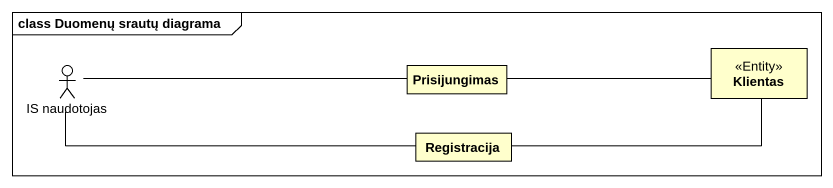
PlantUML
@startuml
mainframe class Duomenų srautų diagrama
allowmixing
hide circle
hide empty members
actor "IS naudotojas" as IS_naudotojas
class Prisijungimas
class Klientas <<Entity>>
class Registracija
IS_naudotojas -right- Prisijungimas
IS_naudotojas -right- Registracija
Prisijungimas -right- Klientas
Registracija -right- Klientas
@enduml
